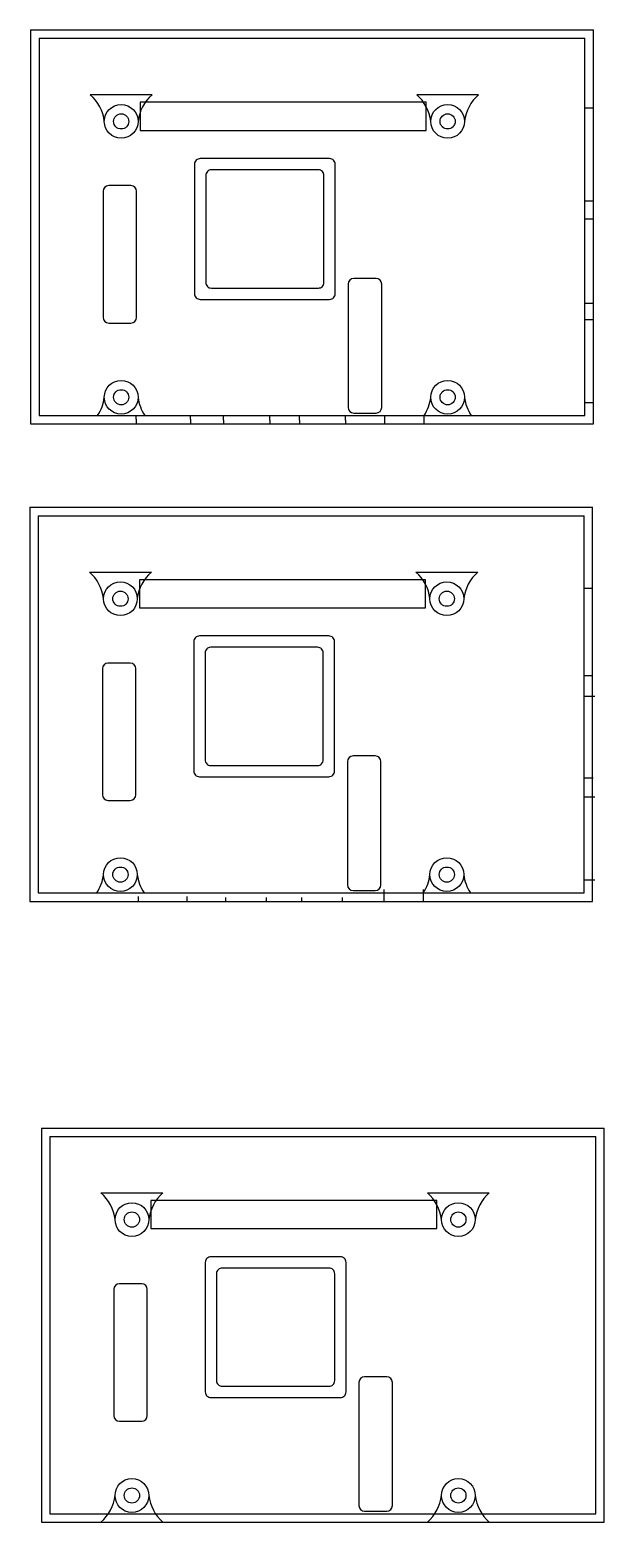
# Model space of a CAD drawing. Header units: centimetres. Extents: x 13.7 to 100.6, y 5.5 to 64.7.
# Drawn here: x 43.87 to 54.07, y 38.15 to 64.66 of the extents above; entities that cross this region are included whole.
import ezdxf

# ---------------------------------------------------------------- set-up
doc = ezdxf.new("R2010")
doc.units = ezdxf.units.CM
doc.header["$LTSCALE"] = 25.4
doc.layers.add('Controller Module', color=7, linetype='Continuous', true_color=0x0092d1)
doc.layers.add('Ports', color=7, linetype='Continuous', true_color=0x00ba61)

msp = doc.modelspace()

# ---------------------------------------------------------------- linework, layer by layer
at = {"layer": 'Controller Module'}
for p, q in [((43.865, 56.178), (43.865, 49.178)), ((43.865, 56.178), (53.865, 56.178)), ((44.015, 56.028), (44.015, 49.328)), ((44.015, 56.028), (53.715, 56.028)), ((53.715, 49.328), (53.715, 56.028)), ((53.865, 49.178), (53.865, 56.178)), ((44.925, 55.027), (46.025, 55.027)), ((50.894, 54.891), (45.814, 54.891)), ((45.814, 54.891), (45.814, 54.391)), ((50.725, 55.027), (51.825, 55.027)), ((50.894, 54.391), (50.894, 54.891)), ((53.715, 54.742), (53.865, 54.742)), ((45.814, 54.391), (50.894, 54.391)), ((45.154, 53.311), (45.154, 51.071)), ((45.649, 53.411), (45.254, 53.411)), ((45.749, 51.071), (45.749, 53.311)), ((53.715, 53.191), (53.865, 53.191)), ((53.904, 52.816), (53.715, 52.816)), ((50.004, 51.761), (49.609, 51.761)), ((49.509, 51.661), (49.509, 49.471)), ((50.104, 49.471), (50.104, 51.661)), ((53.874, 51.366), (53.715, 51.366)), ((45.254, 50.971), (45.649, 50.971)), ((53.904, 51.026), (53.715, 51.026)), ((44.015, 49.328), (53.715, 49.328)), ((49.609, 49.371), (50.004, 49.371)), ((50.154, 49.391), (50.154, 49.178)), ((50.854, 49.391), (50.854, 49.178)), ((53.904, 49.556), (53.715, 49.556)), ((43.865, 49.178), (53.865, 49.178)), ((45.791, 49.266), (45.791, 49.178)), ((46.656, 49.266), (46.656, 49.178)), ((47.344, 49.248), (47.344, 49.178)), ((48.064, 49.248), (48.064, 49.178)), ((48.694, 49.248), (48.694, 49.178)), ((49.414, 49.248), (49.414, 49.178)), ((51.575, 49.178), (53.575, 49.178)), ((51.575, 49.178), (52.075, 49.178)), ((44.07, 45.152), (44.07, 38.152)), ((44.07, 45.152), (54.07, 45.152)), ((54.07, 38.152), (54.07, 45.152)), ((44.22, 45.002), (44.22, 38.302)), ((44.22, 45.002), (53.92, 45.002)), ((53.92, 38.302), (53.92, 45.002)), ((45.129, 44.001), (46.229, 44.001)), ((50.929, 44.001), (52.029, 44.001)), ((51.098, 43.865), (46.018, 43.865)), ((46.018, 43.865), (46.018, 43.365)), ((51.098, 43.365), (51.098, 43.865)), ((46.018, 43.365), (51.098, 43.365)), ((45.358, 42.285), (45.358, 40.045)), ((45.853, 42.385), (45.458, 42.385)), ((45.953, 40.045), (45.953, 42.285)), ((49.713, 40.635), (49.713, 38.445)), ((50.208, 40.735), (49.813, 40.735)), ((50.308, 38.445), (50.308, 40.635)), ((45.458, 39.945), (45.853, 39.945)), ((44.22, 38.302), (53.92, 38.302)), ((49.813, 38.345), (50.208, 38.345)), ((44.07, 38.152), (54.07, 38.152)), ((51.779, 38.152), (53.779, 38.152)), ((51.779, 38.152), (52.279, 38.152))]:
    msp.add_line(p, q, dxfattribs=at)
for points in [[(49.279, 51.491), (49.279, 53.791, 0.414214), (49.179, 53.891), (46.879, 53.891, 0.414214), (46.779, 53.791), (46.779, 51.491, 0.414214), (46.879, 51.391), (49.179, 51.391, 0.414214)], [(49.079, 51.691), (49.079, 53.591, 0.414214), (48.979, 53.691), (47.079, 53.691, 0.414214), (46.979, 53.591), (46.979, 51.691, 0.414214), (47.079, 51.591), (48.979, 51.591, 0.414214)], [(49.483, 40.465), (49.483, 42.765, 0.414214), (49.383, 42.865), (47.083, 42.865, 0.414214), (46.983, 42.765), (46.983, 40.465, 0.414214), (47.083, 40.365), (49.383, 40.365, 0.414214)], [(49.283, 40.665), (49.283, 42.565, 0.414214), (49.183, 42.665), (47.283, 42.665, 0.414214), (47.183, 42.565), (47.183, 40.665, 0.414214), (47.283, 40.565), (49.183, 40.565, 0.414214)]]:
    msp.add_lwpolyline(points, format="xyb", close=True, dxfattribs=at)
for centre, radius in [((45.475, 54.553), 0.3), ((45.475, 54.553), 0.135), ((51.275, 54.553), 0.3), ((51.275, 54.553), 0.135), ((45.475, 49.653), 0.3), ((51.275, 49.653), 0.3), ((45.475, 49.653), 0.135), ((51.275, 49.653), 0.135), ((45.679, 43.526), 0.3), ((51.479, 43.526), 0.3), ((45.679, 43.526), 0.135), ((51.479, 43.526), 0.135), ((45.679, 38.626), 0.3), ((45.679, 38.626), 0.135), ((51.479, 38.626), 0.3), ((51.479, 38.626), 0.135)]:
    msp.add_circle(centre, radius, dxfattribs=at)
for centre, radius, start, end in [((44.431, 54.464), 0.749, 6.8171, 48.7584), ((46.519, 54.464), 0.749, 131.2416, 173.1829), ((50.231, 54.464), 0.749, 6.8171, 48.7584), ((52.319, 54.464), 0.749, 131.2416, 173.1829), ((45.254, 53.311), 0.1, 90, 180), ((45.649, 53.311), 0.1, 0, 90), ((49.609, 51.661), 0.1, 90, 180), ((50.004, 51.661), 0.1, 0, 90), ((45.254, 51.071), 0.1, 180, 270), ((45.649, 51.071), 0.1, 270, 0), ((44.431, 49.742), 0.749, 326.5149, 353.1829), ((46.519, 49.742), 0.749, 186.8171, 213.4851), ((50.231, 49.742), 0.749, 326.5149, 353.1829), ((52.319, 49.742), 0.749, 186.8171, 213.4851), ((49.609, 49.471), 0.1, 180, 270), ((50.004, 49.471), 0.1, 270, 0), ((44.635, 43.437), 0.749, 6.8171, 48.7584), ((46.723, 43.437), 0.749, 131.2416, 173.1829), ((50.435, 43.437), 0.749, 6.8171, 48.7584), ((52.523, 43.437), 0.749, 131.2416, 173.1829), ((45.458, 42.285), 0.1, 90, 180), ((45.853, 42.285), 0.1, 0, 90), ((49.813, 40.635), 0.1, 90, 180), ((50.208, 40.635), 0.1, 0, 90), ((45.458, 40.045), 0.1, 180, 270), ((45.853, 40.045), 0.1, 270, 0), ((44.635, 38.715), 0.749, 311.2416, 353.1829), ((46.723, 38.715), 0.749, 186.8171, 228.7584), ((49.813, 38.445), 0.1, 180, 270), ((50.208, 38.445), 0.1, 270, 0), ((50.435, 38.715), 0.749, 311.2416, 353.1829), ((52.523, 38.715), 0.749, 186.8171, 228.7584)]:
    msp.add_arc(centre, radius, start, end, dxfattribs=at)
at = {"layer": 'Ports'}
for p, q in [((43.879, 64.657), (43.879, 57.657)), ((43.879, 64.657), (53.879, 64.657)), ((44.029, 64.507), (44.029, 57.807)), ((44.029, 64.507), (53.729, 64.507)), ((53.729, 57.807), (53.729, 64.507)), ((53.879, 57.657), (53.879, 64.657)), ((44.939, 63.506), (46.039, 63.506)), ((50.907, 63.37), (45.827, 63.37)), ((45.827, 63.37), (45.827, 62.87)), ((50.739, 63.506), (51.839, 63.506)), ((50.907, 62.87), (50.907, 63.37)), ((53.729, 63.27), (53.879, 63.27)), ((45.827, 62.87), (50.907, 62.87)), ((45.167, 61.79), (45.167, 59.55)), ((45.662, 61.89), (45.267, 61.89)), ((45.762, 59.55), (45.762, 61.79)), ((53.729, 61.619), (53.879, 61.619)), ((53.879, 61.295), (53.729, 61.295)), ((50.017, 60.24), (49.622, 60.24)), ((49.522, 60.14), (49.522, 57.95)), ((50.117, 57.95), (50.117, 60.14)), ((53.879, 59.795), (53.729, 59.795)), ((45.267, 59.45), (45.662, 59.45)), ((53.879, 59.505), (53.729, 59.505)), ((44.029, 57.807), (53.729, 57.807)), ((45.755, 57.745), (45.755, 57.807)), ((46.72, 57.745), (46.72, 57.807)), ((47.307, 57.727), (47.307, 57.807)), ((48.127, 57.727), (48.127, 57.807)), ((48.657, 57.727), (48.657, 57.807)), ((49.477, 57.727), (49.477, 57.807)), ((49.622, 57.85), (50.017, 57.85)), ((50.167, 57.807), (50.167, 57.657)), ((50.867, 57.807), (50.867, 57.657)), ((53.879, 58.035), (53.729, 58.035)), ((43.879, 57.657), (53.879, 57.657)), ((45.755, 57.745), (45.755, 57.657)), ((46.72, 57.745), (46.72, 57.657)), ((47.307, 57.727), (47.307, 57.657)), ((48.127, 57.727), (48.127, 57.657)), ((48.657, 57.727), (48.657, 57.657)), ((49.477, 57.727), (49.477, 57.657)), ((51.589, 57.657), (53.589, 57.657)), ((51.589, 57.657), (52.089, 57.657))]:
    msp.add_line(p, q, dxfattribs=at)
for points in [[(49.292, 59.97), (49.292, 62.27, 0.414214), (49.192, 62.37), (46.892, 62.37, 0.414214), (46.792, 62.27), (46.792, 59.97, 0.414214), (46.892, 59.87), (49.192, 59.87, 0.414214)], [(49.092, 60.17), (49.092, 62.07, 0.414214), (48.992, 62.17), (47.092, 62.17, 0.414214), (46.992, 62.07), (46.992, 60.17, 0.414214), (47.092, 60.07), (48.992, 60.07, 0.414214)]]:
    msp.add_lwpolyline(points, format="xyb", close=True, dxfattribs=at)
for centre, radius in [((45.489, 63.031), 0.3), ((45.489, 63.031), 0.135), ((51.289, 63.031), 0.3), ((51.289, 63.031), 0.135), ((45.489, 58.131), 0.3), ((51.289, 58.131), 0.3), ((45.489, 58.131), 0.135), ((51.289, 58.131), 0.135)]:
    msp.add_circle(centre, radius, dxfattribs=at)
for centre, radius, start, end in [((44.445, 62.942), 0.749, 6.8171, 48.7584), ((46.532, 62.942), 0.749, 131.2416, 173.1829), ((50.245, 62.942), 0.749, 6.8171, 48.7584), ((52.332, 62.942), 0.749, 131.2416, 173.1829), ((45.267, 61.79), 0.1, 90, 180), ((45.662, 61.79), 0.1, 0, 90), ((49.622, 60.14), 0.1, 90, 180), ((50.017, 60.14), 0.1, 0, 90), ((45.267, 59.55), 0.1, 180, 270), ((45.662, 59.55), 0.1, 270, 0), ((44.445, 58.22), 0.749, 326.5149, 353.1829), ((46.532, 58.22), 0.749, 186.8171, 213.4851), ((50.245, 58.22), 0.749, 326.5149, 353.1829), ((52.332, 58.22), 0.749, 186.8171, 213.4851), ((49.622, 57.95), 0.1, 180, 270), ((50.017, 57.95), 0.1, 270, 0)]:
    msp.add_arc(centre, radius, start, end, dxfattribs=at)

doc.saveas('drawing.dxf')
